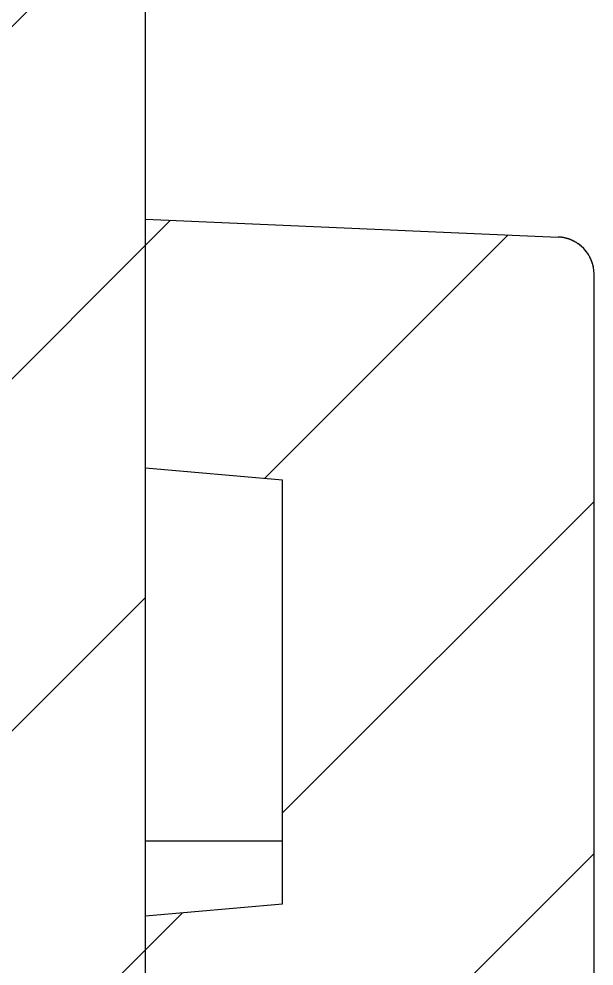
# Model space of a CAD drawing. Header units: millimetres. Extents: x -25 to 785, y -3301 to -3016.
# Drawn here: x 595.3 to 599.91, y -3070.2 to -3062.59 of the extents above; entities that cross this region are included whole.
import ezdxf

# ---------------------------------------------------------------- set-up
doc = ezdxf.new("R2010")
doc.units = ezdxf.units.MM
pattern_1 = [(45, (-955.922, -269.3517), (-1.4142136, 1.4142136), [])]

# ---------------------------------------------------------------- blocks, each defined once
blk = doc.blocks.new('u96')
h = blk.add_hatch()
h.set_pattern_fill('A', color=5, scale=2, angle=45, style=0, pattern_type=0)
h.set_pattern_definition(pattern_1)
edge = h.paths.add_edge_path()
edge.add_line((0.1356, 107.9161), (0.1356, 109.4195))
edge.add_line((0.1356, 109.4195), (1.6356, 109.4457))
edge.add_line((1.6356, 109.4457), (1.6356, 110.4981))
edge.add_line((9.7664, 110.9243), (1.6356, 110.4981))
edge.add_spline(control_points=[(12.1356, 113.4208), (12.1356, 112.0165), (11.1689, 110.9978), (9.7664, 110.9243)], knot_values=[0, 0, 0, 0, 1, 1, 1, 1], weights=[1, 0.816916, 0.816916, 1], degree=3, periodic=0)
edge.add_line((12.1356, 113.4208), (12.1356, 254.4114))
edge.add_spline(control_points=[(12.1356, 254.4114), (12.1356, 255.2679), (11.7303, 256.0225), (11.0163, 256.4955)], knot_values=[0, 0, 0, 0, 1, 1, 1, 1], weights=[1, 0.92066, 0.92066, 1], degree=3, periodic=0)
edge.add_spline(control_points=[(11.0163, 256.4955), (10.8564, 256.6014), (10.6732, 256.6583), (10.4815, 256.6617)], knot_values=[0, 0, 0, 0, 1, 1, 1, 1], weights=[1, 0.973328, 0.973328, 1], degree=3, periodic=0)
edge.add_line((7.6356, 256.7114), (10.4815, 256.6617))
edge.add_line((7.6356, 256.7114), (7.6356, 257.6161))
edge.add_line((8.6356, 257.6161), (7.6356, 257.6161))
edge.add_line((8.6356, 257.6161), (8.6356, 258.9161))
edge.add_line((8.6356, 258.9161), (7.6356, 258.9161))
edge.add_line((7.6356, 258.9161), (7.6356, 259.6464))
edge.add_line((8.1373, 259.8463), (7.6356, 259.6464))
edge.add_line((9.6356, 259.8332), (8.1373, 259.8463))
edge.add_spline(control_points=[(9.6356, 259.8332), (9.6996, 259.5813), (9.8963, 259.4113), (10.1548, 259.3843)], knot_values=[0, 0, 0, 0, 1, 1, 1, 1], weights=[1, 0.880203, 0.880203, 1], degree=3, periodic=0)
edge.add_spline(control_points=[(14.6356, 254.4114), (14.6356, 257.1042), (12.833, 259.1047), (10.1548, 259.3843)], knot_values=[0, 0, 0, 0, 1, 1, 1, 1], weights=[1, 0.828608, 0.828608, 1], degree=3, periodic=0)
edge.add_line((14.6356, 245.4161), (14.6356, 254.4114))
edge.add_line((14.1356, 245.4074), (14.6356, 245.4161))
edge.add_line((14.1356, 244.4161), (14.1356, 245.4074))
edge.add_line((14.8356, 244.4039), (14.1356, 244.4161))
edge.add_line((14.8356, 208.9161), (14.8356, 244.4039))
edge.add_line((14.8356, 208.9161), (14.3356, 208.9135))
edge.add_line((14.3356, 158.9187), (14.3356, 208.9135))
edge.add_line((14.8356, 158.9161), (14.3356, 158.9187))
edge.add_line((14.8356, 123.4283), (14.8356, 158.9161))
edge.add_line((14.8356, 123.4283), (14.1356, 123.4161))
edge.add_line((14.1356, 122.4248), (14.1356, 123.4161))
edge.add_line((14.1356, 122.4248), (14.6356, 122.4161))
edge.add_line((14.6356, 113.4208), (14.6356, 122.4161))
edge.add_spline(control_points=[(14.6356, 113.4208), (14.6356, 110.6121), (12.7022, 108.5747), (9.8973, 108.4277)], knot_values=[0, 0, 0, 0, 1, 1, 1, 1], weights=[1, 0.816916, 0.816916, 1], degree=3, periodic=0)
edge.add_line((9.8973, 108.4277), (0.1356, 107.9161))
h = blk.add_hatch()
h.set_pattern_fill('DEFAULT__8', color=5, scale=2, angle=45, style=0, pattern_type=0)
h.set_pattern_definition(pattern_1)
edge = h.paths.add_edge_path()
edge.add_line((14.8356, 145.6461), (14.8356, 147.6461))
edge.add_line((15.9356, 147.7423), (14.8356, 147.6461))
edge.add_line((15.9356, 147.7423), (15.9356, 151.1461))
edge.add_line((14.8356, 151.2423), (15.9356, 151.1461))
edge.add_line((14.8356, 151.2423), (14.8356, 151.8461))
edge.add_line((17.0356, 153.3461), (14.8356, 151.8461))
edge.add_line((17.0356, 154.8461), (17.0356, 153.3461))
edge.add_line((18.4356, 154.9195), (17.0356, 154.8461))
edge.add_line((18.4356, 146.0905), (18.4356, 154.9195))
edge.add_spline(control_points=[(18.4356, 146.0905), (18.4356, 145.9208), (18.3182, 145.7982), (18.1487, 145.7908)], knot_values=[0, 0, 0, 0, 1, 1, 1, 1], weights=[1, 0.814909, 0.814909, 1], degree=3, periodic=0)
edge.add_line((14.8356, 145.6461), (18.1487, 145.7908))
edge = h.paths.add_edge_path()
edge.add_line((14.8356, 234.6461), (14.8356, 236.6461))
edge.add_line((14.8356, 236.6461), (18.1487, 236.5014))
edge.add_spline(control_points=[(18.4356, 236.2017), (18.4356, 236.3714), (18.3182, 236.494), (18.1487, 236.5014)], knot_values=[0, 0, 0, 0, 1, 1, 1, 1], weights=[1, 0.814909, 0.814909, 1], degree=3, periodic=0)
edge.add_line((18.4356, 227.3727), (18.4356, 236.2017))
edge.add_line((18.4356, 227.3727), (17.0356, 227.4461))
edge.add_line((17.0356, 228.9461), (17.0356, 227.4461))
edge.add_line((17.0356, 228.9461), (14.8356, 230.4461))
edge.add_line((14.8356, 230.4461), (14.8356, 231.0499))
edge.add_line((14.8356, 231.0499), (15.9356, 231.1461))
edge.add_line((15.9356, 231.1461), (15.9356, 234.5499))
edge.add_line((15.9356, 234.5499), (14.8356, 234.6461))
edge = h.paths.add_edge_path()
edge.add_line((18.4356, 160.7727), (18.4356, 180.0204))
edge.add_line((18.4356, 160.7727), (17.0356, 160.8461))
edge.add_line((17.0356, 162.3461), (17.0356, 160.8461))
edge.add_line((17.0356, 162.3461), (14.8356, 163.8461))
edge.add_line((14.8356, 163.8461), (14.8356, 164.4499))
edge.add_line((14.8356, 164.4499), (15.9356, 164.5461))
edge.add_line((15.9356, 164.5461), (15.9356, 179.1461))
edge.add_line((14.8356, 179.2423), (15.9356, 179.1461))
edge.add_line((14.8356, 179.2423), (14.8356, 180.1461))
edge.add_line((14.8356, 180.1461), (15.9356, 180.1077))
edge.add_line((15.9356, 180.1077), (18.4356, 180.0204))
edge = h.paths.add_edge_path()
edge.add_line((18.4356, 202.2718), (18.4356, 221.5195))
edge.add_line((15.9356, 202.1845), (18.4356, 202.2718))
edge.add_line((14.8356, 202.1461), (15.9356, 202.1845))
edge.add_line((14.8356, 202.1461), (14.8356, 203.0499))
edge.add_line((14.8356, 203.0499), (15.9356, 203.1461))
edge.add_line((15.9356, 203.1461), (15.9356, 217.7461))
edge.add_line((14.8356, 217.8423), (15.9356, 217.7461))
edge.add_line((14.8356, 217.8423), (14.8356, 218.4461))
edge.add_line((17.0356, 219.9461), (14.8356, 218.4461))
edge.add_line((17.0356, 221.4461), (17.0356, 219.9461))
edge.add_line((18.4356, 221.5195), (17.0356, 221.4461))
at = {"color": 7}
for p, q in [((14.8356, 208.9161), (14.8356, 244.4039)), ((14.8356, 123.4283), (14.8356, 244.4039)), ((14.8356, 234.6461), (14.8356, 236.6461)), ((14.8356, 236.6461), (18.1487, 236.5014)), ((14.8356, 236.6461), (18.1487, 236.5014)), ((18.4356, 227.3727), (18.4356, 236.2017)), ((18.4356, 225.4861), (18.4356, 236.2017)), ((15.9356, 234.5499), (14.8356, 234.6461)), ((15.9356, 234.5499), (14.8356, 234.6461)), ((15.9356, 231.1461), (15.9356, 234.5499)), ((15.9356, 231.1461), (15.9356, 234.5499)), ((15.9356, 231.6509), (14.8356, 231.6509)), ((14.8356, 231.0499), (15.9356, 231.1461)), ((14.8356, 231.0499), (15.9356, 231.1461)), ((14.8356, 230.4461), (14.8356, 231.0499))]:
    blk.add_line(p, q, dxfattribs=at)
blk.add_arc((18.1356, 236.2017), 0.3, 0, 87.5, dxfattribs=at)
at = {"color": 7, "start_tangent": (0, 1), "end_tangent": (-0.999048, 0.043619)}
blk.add_spline([(18.4356, 236.2017), (18.4355, 236.2082), (18.4353, 236.2148), (18.4349, 236.2214), (18.4344, 236.2281), (18.4337, 236.2348), (18.4329, 236.2415), (18.4319, 236.2483), (18.4308, 236.255), (18.4295, 236.2618), (18.428, 236.2686), (18.4264, 236.2755), (18.4246, 236.2823), (18.4226, 236.2891), (18.4204, 236.2959), (18.4181, 236.3027), (18.4156, 236.3095), (18.4129, 236.3162), (18.41, 236.3229), (18.407, 236.3296), (18.4038, 236.3362), (18.4004, 236.3427), (18.3968, 236.3492), (18.3931, 236.3556), (18.3892, 236.362), (18.3851, 236.3682), (18.3809, 236.3744), (18.3765, 236.3805), (18.372, 236.3864), (18.3673, 236.3923), (18.3624, 236.3981), (18.3574, 236.4037), (18.3523, 236.4092), (18.347, 236.4146), (18.3416, 236.4198), (18.3361, 236.4249), (18.3304, 236.4298), (18.3247, 236.4346), (18.3188, 236.4393), (18.3128, 236.4438), (18.3067, 236.4481), (18.3006, 236.4523), (18.2943, 236.4563), (18.288, 236.4601), (18.2816, 236.4638), (18.2751, 236.4673), (18.2686, 236.4706), (18.262, 236.4738), (18.2554, 236.4767), (18.2488, 236.4796), (18.2421, 236.4822), (18.2354, 236.4846), (18.2287, 236.4869), (18.2219, 236.489), (18.2152, 236.491), (18.2084, 236.4927), (18.2017, 236.4944), (18.195, 236.4958), (18.1883, 236.4971), (18.1816, 236.4982), (18.1749, 236.4991), (18.1683, 236.4999), (18.1617, 236.5006), (18.1552, 236.5011), (18.1487, 236.5014)], degree=3, dxfattribs=at)

msp = doc.modelspace()

# ---------------------------------------------------------------- block references
msp.add_blockref('u96', (581.4776, -3300.8447))

doc.saveas('drawing.dxf')
